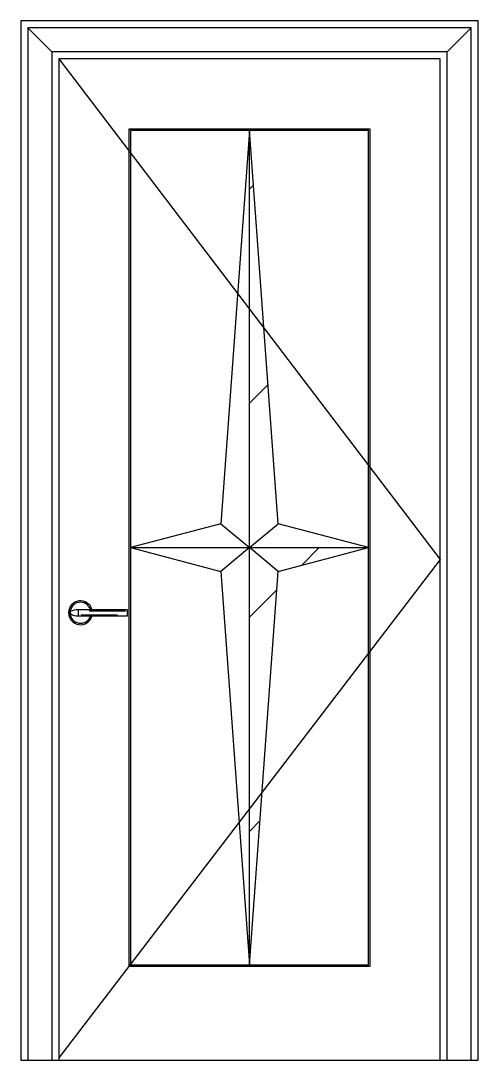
# Model space of a CAD drawing. Header units: metres. Extents: x 0 to 960, y 0 to 2180.
import ezdxf

# ---------------------------------------------------------------- set-up
doc = ezdxf.new("R2010")
doc.units = ezdxf.units.M
for name, color, linetype in [('2', 2, 'Continuous'), ('3', 3, 'Continuous'), ('4', 4, 'Continuous'), ('7', 7, 'Continuous'), ('BH', 3, 'Continuous')]:
    doc.layers.add(name, color=color, linetype=linetype)

msp = doc.modelspace()

# ---------------------------------------------------------------- hatches: boundary and pattern name
at = {"layer": 'BH'}
h = msp.add_hatch(dxfattribs=at)
h.set_pattern_fill('ANSI31', scale=100)
h.paths.add_polyline_path([(480, 1950), (480, 1075), (540, 1125)])
h.paths.add_polyline_path([(540, 1025), (730, 1075), (480, 1075)])
h.paths.add_polyline_path([(540, 1025), (480, 1075), (480, 200)])
h.paths.add_polyline_path([(420, 1025), (480, 1075), (230, 1075)])

# ---------------------------------------------------------------- linework, layer by layer
at = {"layer": '2'}
for p, q in [((0, 0), (960, 0)), ((80, 0), (880, 0))]:
    msp.add_line(p, q, dxfattribs=at)
at = {"layer": '3'}
for p, q in [((65, 2115), (15, 2165)), ((895, 2115), (945, 2165)), ((480, 200), (480, 1950)), ((420, 1125), (480, 1075)), ((480, 1075), (540, 1125)), ((230, 1075), (730, 1075)), ((480, 1075), (420, 1025)), ((540, 1025), (480, 1075)), ((143.64, 942.32), (219.52, 942.32)), ((127, 933.8), (202.88, 933.8))]:
    msp.add_line(p, q, dxfattribs=at)
for points in [[(945, 0), (945, 2165), (15, 2165), (15, 0)], [(895, 0), (895, 2115), (65, 2115), (65, 0)], [(80, 2100), (880, 1050), (80, 5)]]:
    msp.add_lwpolyline(points, dxfattribs=at)
msp.add_lwpolyline([(733, 197), (733, 1953), (227, 1953), (227, 197)], close=True, dxfattribs=at)
msp.add_arc((125.37, 938.45), 22, 18.64, 341.53, dxfattribs=at)
at = {"layer": '4'}
msp.add_lwpolyline([(960, 0), (960, 2180), (0, 2180), (0, 0)], dxfattribs=at)
at = {"layer": '7'}
msp.add_line((120.37, 945.48), (120.37, 931.48), dxfattribs=at)
msp.add_lwpolyline([(880, 0), (880, 2100), (80, 2100), (80, 0)], dxfattribs=at)
msp.add_lwpolyline([(880, 0), (880, 2100), (80, 2100), (80, 0)], dxfattribs=at)
for points in [[(480, 1950), (420, 1125), (230, 1075), (420, 1025), (480, 200), (540, 1025), (730, 1075), (540, 1125)], [(730, 200), (730, 1950), (230, 1950), (230, 200)]]:
    msp.add_lwpolyline(points, close=True, dxfattribs=at)
msp.add_lwpolyline([(103.37, 938.42, -0.26), (105.16, 941.65, -0.14), (120.37, 945.48), (223.37, 945.48), (223.37, 931.48), (120.37, 931.48, -0.14), (105.16, 935.32, -0.26), (103.37, 938.55)], format="xyb", dxfattribs=at)
msp.add_arc((125.37, 938.45), 25, 16.33, 343.81, dxfattribs=at)

doc.saveas('drawing.dxf')
